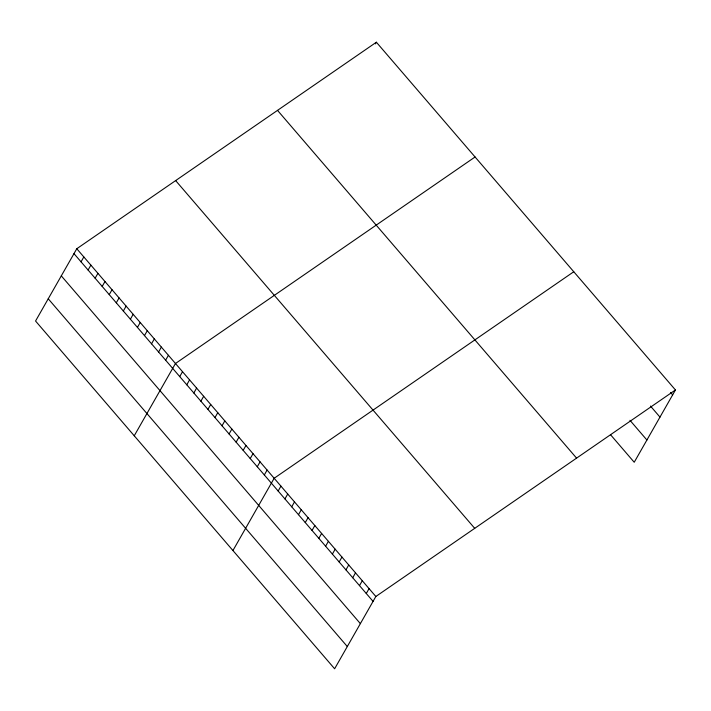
<?xml version="1.0" encoding="UTF-8"?>
<svg xmlns="http://www.w3.org/2000/svg" width="711" height="711" viewBox="0 0 711 711"><rect width="100%" height="100%" fill="white"/><g stroke="black" fill="none" stroke-linecap="round" stroke-linejoin="round"><path stroke-width="1.07" d="M76.779 248.743L35.55 321.025L334.623 668.775L375.843 596.493L675.45 389.975L376.377 42.225L76.779 248.743L375.843 596.493M81.036 261.835L83.827 256.947M88.084 270.029L90.875 265.141M95.132 278.223L97.922 273.335M102.188 286.426L104.97 281.529M109.236 294.621L112.027 289.733M116.284 302.815L119.075 297.927M123.332 311.018L126.123 306.121M130.38 319.212L133.17 314.324M137.436 327.407L140.218 322.518M144.484 335.601L147.275 330.713M151.532 343.804L154.323 338.916M158.58 351.998L161.37 347.11M165.627 360.193L168.418 355.304M134.246 435.781L175.466 363.499L475.072 156.989M179.732 376.59L182.523 371.702M375.452 43.86L376.377 42.225M186.78 384.784L189.57 379.896M193.827 392.987L196.618 388.09M200.875 401.182L203.666 396.294M207.923 409.376L210.714 404.488M214.98 417.579L217.77 412.682M222.028 425.773L224.818 420.885M229.075 433.968L231.866 429.08M236.123 442.162L238.914 437.274M243.171 450.365L245.962 445.477M250.228 458.559L253.018 453.671M257.275 466.754L260.066 461.866M264.323 474.957L267.114 470.06M232.932 550.536L274.162 478.263L573.768 271.744M278.152 491.034L280.943 486.146M284.933 498.918L287.724 494.029M291.714 506.801L294.496 501.904M298.487 514.684L301.277 509.787M305.268 522.558L308.059 517.67M312.049 530.442L314.84 525.553M318.83 538.325L321.612 533.437M325.602 546.208L328.393 541.32M332.384 554.091L335.174 549.203M339.165 561.974L341.955 557.086M345.946 569.858L348.728 564.969M352.718 577.741L355.509 572.853M359.499 585.624L362.29 580.727M366.281 593.507L369.071 588.61M675.45 389.975L634.221 462.257L610.5 434.67M670.624 392.508L672.659 394.872M650.485 406.07L659.977 417.108M629.964 420.308L646.912 440.02M277.512 110.374L576.577 458.133M175.644 180.594L474.717 528.344M73.988 253.631L373.062 601.39M61.306 275.877L360.37 623.627M48.232 298.78L347.306 646.539"/></g></svg>
